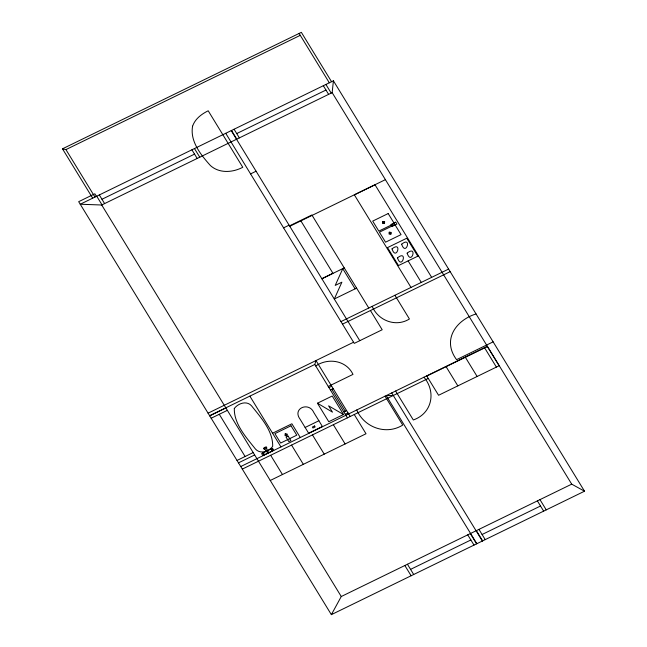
<?xml version="1.0" encoding="UTF-8"?>
<svg xmlns="http://www.w3.org/2000/svg" width="647" height="647" viewBox="0 0 647 647"><rect width="100%" height="100%" fill="white"/><g stroke="black" fill="none" stroke-linecap="round" stroke-linejoin="round"><path stroke-width="0.97" d="M332.162 92.642L333.407 80.802L80.244 204.242L101.716 205.002L332.162 92.642L571.713 484.15L584.516 491.21L331.361 614.65L78.675 201.678L94.85 193.793L96.419 196.356M209.652 415.73L314.798 364.463L315.987 360.557L350.205 416.49M342.829 268.586L335.211 285.424L341.891 282.173L334.305 298.995L356.594 288.125M331.361 614.65L341.26 596.518L571.713 484.15M92.683 198.176L62.484 148.818L301.348 32.35L331.555 81.708M62.484 148.818L65.929 149.594L300.273 35.334M101.959 199.268L194.545 154.123M236.721 133.565L325.975 90.046M250.575 173.906L256.075 171.22M283.58 227.857L289.088 225.172M289.565 225.86L311.886 214.982L368.766 308.021M289.767 226.28L385.402 179.656M375.025 184.799L354.37 194.868L410.999 287.422M321.899 278.671L332.946 273.285L300.629 220.465M321.931 278.768L344.253 267.89M418.463 255.872L398.487 265.553L387.513 247.615L406.785 238.217L417.76 256.155M340.937 321.591L448.614 269.087M342.506 324.147L450.175 271.651M208.083 413.166L353.569 342.231M209.709 415.827L225.884 407.942M315.736 365.992C328.029 357.532 346.25 360.258 352.987 374.387L328.255 386.453M211.181 418.229L227.356 410.344M476.046 313.932C455.577 320.362 441.982 340.185 456.588 359.675L493.135 341.859M328.935 387.569L331.693 386.227M330.407 389.971L333.165 388.629M272.549 433.207L291.886 423.785L300.281 437.509M237.012 460.446L253.187 452.56M305.125 427.465L318.89 420.752L322.408 426.51L308.643 433.223L300.079 419.216C291.991 408.297 308.951 401.407 313.803 412.519L318.89 420.752M238.476 462.856L254.659 454.962M343.824 411.904L346.582 410.562M266.257 450.563L267.187 450.11M266.629 451.169L261.639 453.604L262.836 455.561L273.713 450.255L272.516 448.306L267.559 450.716M343.533 414.501L328.757 421.707L317.442 403.218L332.218 396.013L343.533 414.501L328.611 405.855L332.461 412.139L317.467 403.202M345.296 414.306L348.046 412.964M240.741 466.544L487.361 346.291M426.81 376.053L487.385 346.533L499.144 365.749L438.569 395.268L426.697 375.867M242.302 469.099L428.265 378.43M270.187 480.511L366.016 433.757L354.265 414.541M410.562 569.376L470.87 539.97M482.088 534.503L540.52 506.011M393.295 395.479L386.219 395.608L476.847 543.715M264.728 449.228L263.944 448.792L264.081 447.554L266.313 446.972L267.065 449.916L268.756 452.674M264.914 449.317L267.826 453.126M333.407 80.802L584.516 491.21M299.116 33.442L329.315 82.8M325.91 84.466L331.199 93.111M484.627 347.86L496.395 367.092M323.322 85.719L328.619 94.365M374.985 184.735L431.654 277.353M408.136 260.911L421.286 282.407M465.355 357.257L477.114 376.473M539.97 499.63L546.238 509.876M537.382 500.891L543.658 511.138M446.082 366.655L457.841 385.871M394.913 295.267L409.422 318.987C395.899 327.479 378.204 320.694 372.179 306.354M423.963 377.201C436.361 391.928 432.123 413.376 413.32 419.976L395.608 391.031M370.432 310.536L382.191 329.752L354.265 343.371L225.73 133.306M342.716 268.634L355.098 288.861M234.068 129.238L239.366 137.884M478.95 529.375L485.226 539.63M231.497 130.5L236.786 139.145M476.378 530.637L482.646 540.884M231.238 130.621L359.772 340.686M391.726 392.923L482.355 541.029M470.32 533.589L476.588 543.836M385.046 396.174L402.733 425.079C386.194 435.431 364.318 427.57 356.74 409.98M467.741 534.843L474.008 545.097M194.48 148.543L199.769 157.189M191.9 149.805L197.189 158.45M331.79 389.3L345.207 411.233M314.798 364.463L347.455 417.833M333.367 424.731L345.126 443.947M407.432 564.249L413.7 574.504M404.852 565.51L411.12 575.757M312.469 434.921L324.228 454.137M291.571 445.112L303.33 464.328M249.879 396.15L280.952 446.931M271.416 448.84L272.613 450.797M270.664 455.278L282.448 474.534M262.771 453.054L264.008 454.987M99.314 194.941L104.604 203.587M96.735 196.203L102.024 204.848M101.716 205.002L341.26 596.518M65.929 149.594L94.972 197.06M219.268 414.29L245.1 456.507M392.017 248.885C396.263 261.8 402.774 240.223 392.017 248.885M397.501 257.854C401.747 270.761 408.257 249.192 397.501 257.854M401.65 244.186C405.895 257.102 412.406 235.524 401.65 244.186M407.141 253.155C411.387 266.063 417.897 244.493 407.141 253.155M192.588 126.181C189.814 141.297 200.934 154.989 210.437 165.575C219.373 173.622 232.734 172.595 242.771 167.282L208.205 110.791C201.557 114.05 195.054 118.911 192.588 126.181M234.311 408.475C233.923 423.971 246.281 437.501 255.468 449.05C260.369 454.566 268.917 451.444 272.678 446.381C273.074 430.886 260.717 417.355 251.521 405.806C246.62 400.291 238.08 403.413 234.311 408.475M264 448.816C269.936 447.303 264.639 446.276 264 448.816M383.056 221.921L382.951 222.956L384.083 223.086L384.189 222.058L383.056 221.921M389.607 232.629L389.502 233.656L390.634 233.793L390.739 232.758L389.607 232.629M382.668 221.484L382.482 223.288L384.464 223.522L384.65 221.719L382.668 221.484M389.219 232.192L389.033 233.996L391.014 234.222L391.2 232.427L389.219 232.192M285.214 433.838L285.028 435.641L287.009 435.868L287.195 434.072L285.214 433.838M285.594 434.274L285.489 435.302L286.621 435.431L286.726 434.404L285.594 434.274M271.675 450.166L271.999 449.802L271.675 450.166M263.483 453.911L264.033 453.935L263.483 453.911M388.192 213.55L372.704 221.104L378.827 231.108L394.314 223.555L388.192 213.55M395.705 222.188L390.893 224.533L392.066 226.458L396.886 224.113L395.705 222.188M394.921 224.622L379.433 232.176L385.555 242.18L401.043 234.626L394.921 224.622M291.013 425.775L274.902 433.636L280.661 443.041L296.771 435.188L291.013 425.775M288.141 436.127L286.079 437.129L288.821 441.618L290.883 440.607L288.141 436.127M314.563 425.969L312.38 427.036L312.97 428.007L315.154 426.939L314.563 425.969"/></g></svg>
